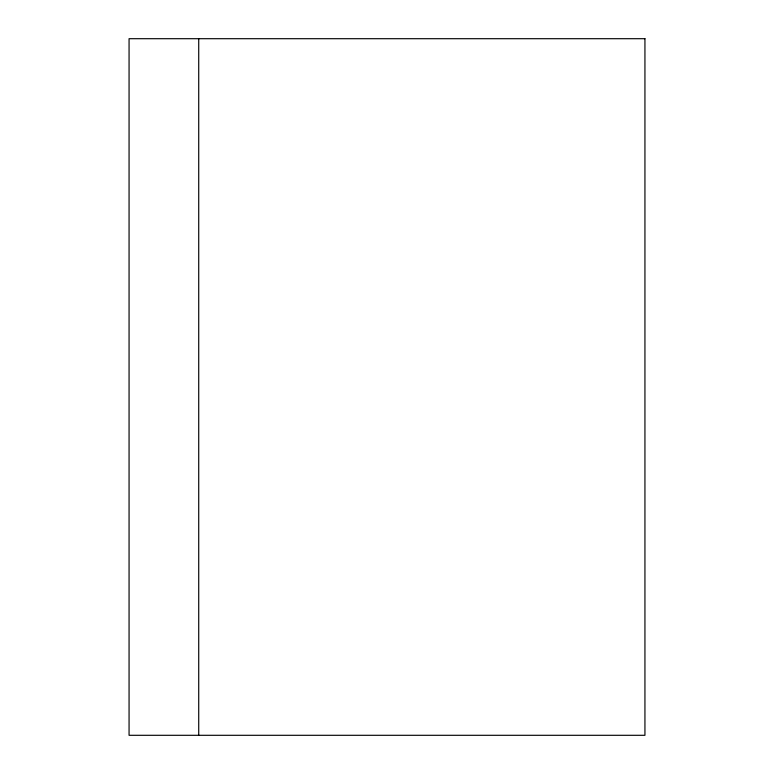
<?xml version="1.0" encoding="UTF-8"?>
<svg xmlns="http://www.w3.org/2000/svg" width="774" height="774" viewBox="0 0 774 774"><rect width="100%" height="100%" fill="white"/><g stroke="black" fill="none" stroke-linecap="round" stroke-linejoin="round"><path stroke-width="1.16" d="M198.725 38.7L198.725 735.3M644.936 38.7L129.065 38.7L129.065 735.3L644.936 735.3L644.936 38.7"/></g></svg>
